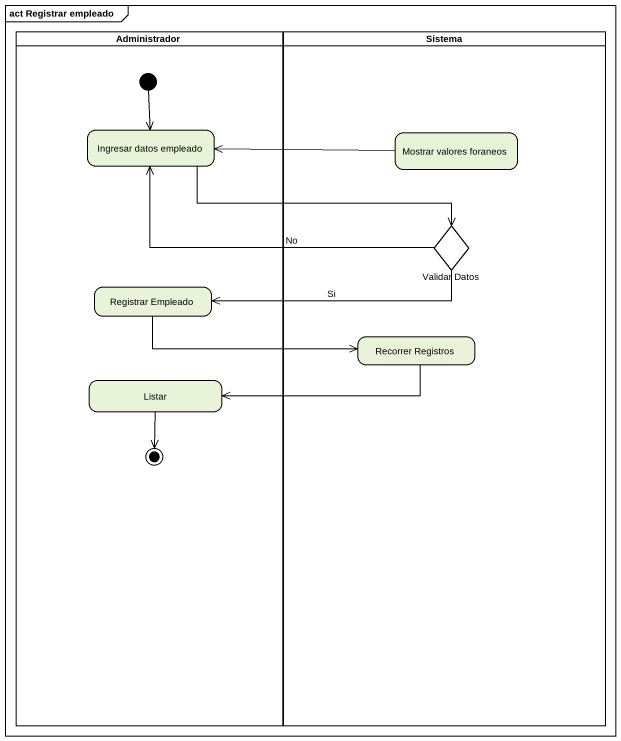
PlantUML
@startuml
mainframe act Registrar empleado
hide empty description
state Administrador <<partition>> {
  state "Ingresar datos empleado" as Ingresar_datos_empleado
  state "Registrar Empleado" as Registrar_Empleado
  state Listar
  [*] --> Ingresar_datos_empleado
  Listar --> [*]
}
state Sistema <<partition>> {
  state "Mostrar valores foraneos" as Mostrar_valores_foraneos
  state "Validar Datos" as Validar_Datos <<choice>>
  state "Recorrer Registros" as Recorrer_Registros
}
Ingresar_datos_empleado -right-> Validar_Datos
Mostrar_valores_foraneos -left-> Ingresar_datos_empleado
Validar_Datos -left-> Ingresar_datos_empleado : No
Validar_Datos -left-> Registrar_Empleado : Si
Registrar_Empleado -right-> Recorrer_Registros
Recorrer_Registros -left-> Listar
@enduml
